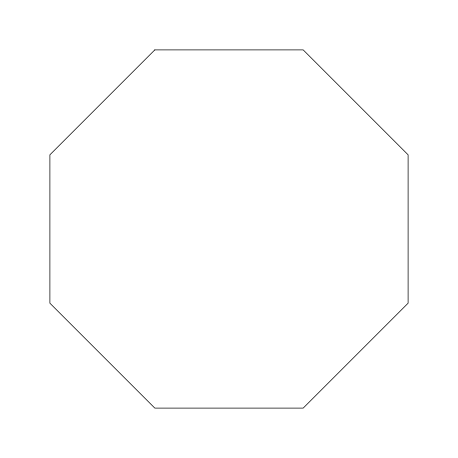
<?xml version="1.0" encoding="UTF-8"?>
<svg xmlns="http://www.w3.org/2000/svg" width="458" height="458" viewBox="0 0 458 458"><rect width="100%" height="100%" fill="white"/><g stroke="black" fill="none" stroke-linecap="round" stroke-linejoin="round"><path stroke-width="0.69" d="M154.81 49.893L49.893 154.81L49.893 303.19L154.81 408.107L303.19 408.107L408.107 303.19L408.107 154.81L303.19 49.893L154.81 49.893"/></g></svg>
